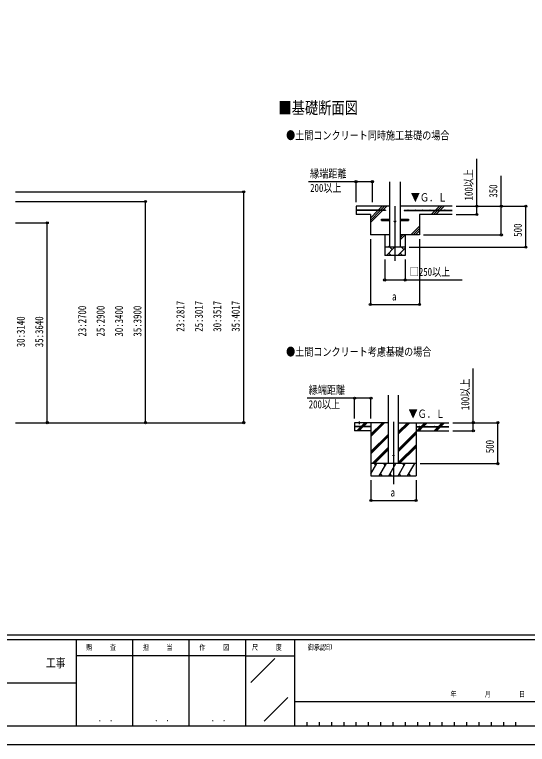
# Model space of a CAD drawing. Units: millimetres, scale not verified. Extents: x -12615 to 12615, y -8910 to 8910.
# Drawn here: x 3135 to 9399, y -8910 to 0 of the extents above; entities that cross this region are included whole.
import ezdxf
from ezdxf.enums import TextEntityAlignment as Align

# ---------------------------------------------------------------- set-up
doc = ezdxf.new("R2010")
doc.units = ezdxf.units.MM
doc.header["$LTSCALE"] = 40
for name, color, linetype in [('0-2_USER1', 3, 'Continuous'), ('0-3_YKK_12', 2, 'Continuous'), ('0-4_YKK_13', 4, 'Continuous'), ('0-5_YKK_A1', 4, 'Continuous'), ('0-6_YKK_D', 6, 'Continuous'), ('0-7_YKK_ZWAK', 7, 'Continuous')]:
    doc.layers.add(name, color=color, linetype=linetype)
doc.styles.add('ＭＳ ゴシック', font='')
doc.styles.get('ＭＳ ゴシック').set_extended_font_data('MS Gothic')

msp = doc.modelspace()

# ---------------------------------------------------------------- linework, layer by layer
at = {"layer": '0-3_YKK_12'}
for p, q in [((7780.47, -2340.08), (7780.47, -3006.03)), ((7763.41, -4972.97), (7763.41, -5732.18))]:
    msp.add_line(p, q, dxfattribs=at)
at = {"layer": '0-4_YKK_13'}
for p, q in [((7615.47, -2497.08), (7717.97, -2497.08)), ((7615.47, -2513.08), (7615.47, -2497.08)), ((7615.47, -2513.08), (7717.97, -2513.08)), ((7842.97, -2497.08), (7945.47, -2497.08)), ((7842.97, -2513.08), (7945.47, -2513.08)), ((7945.47, -2497.08), (7945.47, -2513.08))]:
    msp.add_line(p, q, dxfattribs=at)
for centre, radius in [((7780.47, -2525.08), 8), ((7763.41, -5382.18), 5)]:
    msp.add_circle(centre, radius, dxfattribs=at)
at = {"layer": '0-5_YKK_A1'}
for p, q in [((7717.97, -2840.08), (7717.97, -2040.08)), ((7842.97, -2040.08), (7842.97, -2840.08)), ((7717.97, -2340.08), (7305.47, -2340.08)), ((7305.47, -2340.08), (7305.47, -2440.08)), ((7665.47, -2387.58), (7305.47, -2387.58)), ((7665.47, -2392.58), (7305.47, -2392.58)), ((7480.47, -2540.08), (7627.97, -2392.58)), ((7480.47, -2483.52), (7571.4, -2392.58)), ((7480.47, -2511.8), (7599.69, -2392.58)), ((7576.4, -2387.58), (7623.9, -2340.08)), ((7604.69, -2387.58), (7652.19, -2340.08)), ((7632.97, -2387.58), (7680.47, -2340.08)), ((7665.47, -2387.58), (7665.47, -2392.58)), ((8480.47, -2340.08), (7842.97, -2340.08)), ((7895.47, -2387.58), (8480.47, -2387.58)), ((7895.47, -2387.58), (7895.47, -2392.58)), ((7895.47, -2392.58), (8480.47, -2392.58)), ((8223.9, -2440.08), (8271.4, -2392.58)), ((8252.19, -2440.08), (8299.69, -2392.58)), ((8276.4, -2387.58), (8323.9, -2340.08)), ((8280.47, -2440.08), (8327.97, -2392.58)), ((8304.69, -2387.58), (8352.19, -2340.08)), ((8332.97, -2387.58), (8380.47, -2340.08)), ((7480.47, -2440.08), (7305.47, -2440.08)), ((7480.47, -2440.08), (7480.47, -2690.08)), ((8480.47, -2440.08), (8080.47, -2440.08)), ((8080.47, -2440.08), (8080.47, -2690.08)), ((7973.9, -2690.08), (8080.47, -2583.52)), ((8002.19, -2690.08), (8080.47, -2611.8)), ((8030.47, -2690.08), (8080.47, -2640.08)), ((7717.97, -2690.08), (7480.47, -2690.08)), ((7655.47, -2690.08), (7655.47, -2940.08)), ((7842.97, -2751.75), (7904.64, -2690.08)), ((7842.97, -2723.47), (7876.36, -2690.08)), ((8080.47, -2690.08), (7842.97, -2690.08)), ((7905.47, -2690.08), (7905.47, -2940.08)), ((7905.47, -2840.08), (7655.47, -2840.08)), ((7676.21, -2940.08), (7776.21, -2840.08)), ((7698.07, -2840.08), (7717.97, -2820.18)), ((7747.66, -2868.64), (7719.1, -2840.08)), ((7889.08, -2868.64), (7860.52, -2840.08)), ((7905.47, -2940.08), (7655.47, -2940.08)), ((7704.76, -2911.53), (7733.32, -2940.08)), ((7817.63, -2940.08), (7905.47, -2852.24)), ((7846.18, -2911.53), (7874.74, -2940.08)), ((7700.91, -5482.18), (7700.91, -4646.83)), ((7825.91, -5482.18), (7825.91, -4646.83)), ((7341.94, -4965.97), (7341.94, -5000.82)), ((7367.38, -5029.68), (7414.88, -4982.18)), ((7381.52, -5029.68), (7429.02, -4982.18)), ((7395.66, -5029.68), (7443.16, -4982.18)), ((7488.41, -4982.18), (7488.41, -5632.18)), ((7488.41, -5149.06), (7655.29, -4982.18)), ((7488.41, -5134.92), (7641.15, -4982.18)), ((7488.41, -5120.78), (7627.01, -4982.18)), ((7825.91, -5119.93), (7963.66, -4982.18)), ((7825.91, -5105.79), (7949.52, -4982.18)), ((7825.91, -5091.65), (7935.38, -4982.18)), ((7825.91, -4982.18), (8438.41, -4982.18)), ((8038.41, -4982.18), (8038.41, -5632.18)), ((8100.01, -5029.68), (8147.51, -4982.18)), ((8114.15, -5029.68), (8161.65, -4982.18)), ((8128.29, -5029.68), (8175.79, -4982.18)), ((8312.14, -5029.68), (8359.64, -4982.18)), ((8326.28, -5029.68), (8373.78, -4982.18)), ((8340.43, -5029.68), (8387.93, -4982.18)), ((7488.41, -5029.68), (7288.41, -5029.68)), ((7488.41, -5034.68), (7288.41, -5034.68)), ((7316.28, -5080.78), (7362.38, -5034.68)), ((7329.02, -5082.18), (7376.52, -5034.68)), ((7343.16, -5082.18), (7390.66, -5034.68)), ((7488.41, -5029.68), (7488.41, -5034.68)), ((8038.41, -5029.68), (8438.41, -5029.68)), ((8038.41, -5029.68), (8038.41, -5034.68)), ((8038.41, -5034.68), (8438.41, -5034.68)), ((8047.51, -5082.18), (8095.01, -5034.68)), ((8061.65, -5082.18), (8109.15, -5034.68)), ((8075.79, -5082.18), (8123.29, -5034.68)), ((8259.64, -5082.18), (8307.14, -5034.68)), ((8273.78, -5082.18), (8321.28, -5034.68)), ((8287.93, -5082.18), (8335.43, -5034.68)), ((7488.41, -5082.18), (7288.41, -5082.18)), ((7488.41, -5332.91), (7700.91, -5120.41)), ((7488.41, -5347.05), (7700.91, -5134.55)), ((7488.41, -5361.19), (7700.91, -5148.7)), ((7825.91, -5303.78), (8038.41, -5091.28)), ((7825.91, -5317.92), (8038.41, -5105.42)), ((7825.91, -5332.06), (8038.41, -5119.56)), ((8038.41, -5082.18), (8438.41, -5082.18)), ((7825.91, -5465.91), (8038.41, -5253.41)), ((7501.27, -5482.18), (7700.91, -5282.54)), ((7515.41, -5482.18), (7700.91, -5296.68)), ((7529.56, -5482.18), (7700.91, -5310.83)), ((7825.91, -5480.05), (8038.41, -5267.55)), ((7837.92, -5482.18), (8038.41, -5281.69)), ((8038.41, -5482.18), (7488.41, -5482.18)), ((7488.41, -5607.63), (7560.84, -5482.18)), ((7545.84, -5508.17), (7530.84, -5482.18)), ((7589.71, -5632.18), (7676.31, -5482.18)), ((7661.31, -5508.16), (7646.31, -5482.18)), ((7705.18, -5632.18), (7791.78, -5482.18)), ((7776.78, -5508.17), (7761.78, -5482.18)), ((7820.65, -5632.18), (7907.25, -5482.18)), ((7892.25, -5508.17), (7877.25, -5482.18)), ((7936.12, -5632.18), (8022.72, -5482.18)), ((7992.72, -5482.18), (7992.72, -5482.18)), ((7604.71, -5606.2), (7619.71, -5632.18)), ((7720.18, -5606.2), (7735.18, -5632.18)), ((7835.65, -5606.2), (7850.65, -5632.18)), ((7951.12, -5606.2), (7966.12, -5632.18)), ((7488.41, -5632.18), (8038.41, -5632.18))]:
    msp.add_line(p, q, dxfattribs=at)
msp.add_lwpolyline([(7700.91, -4982.18), (7288.41, -4982.18), (7288.41, -5082.18)], dxfattribs=at)
for centre in [(7350.47, -2385.08), (7440.47, -2385.08), (7530.47, -2385.08), (7620.47, -2385.08), (7940.47, -2385.08), (8030.47, -2385.08), (8120.47, -2385.08), (8210.47, -2385.08), (8300.47, -2385.08), (8390.47, -2385.08), (7353.41, -5027.18), (7443.41, -5027.18), (8083.41, -5027.18), (8173.41, -5027.18), (8263.41, -5027.18), (8353.41, -5027.18)]:
    msp.add_circle(centre, 2.5, dxfattribs=at)
at = {"layer": '0-6_YKK_D'}
for p, q in [((7305.47, -2290.08), (7305.47, -2039.08)), ((7505.47, -2290.08), (7505.47, -2039.08)), ((3147.67, -2164.74), (5934.82, -2164.74)), ((5933.82, -4982.18), (5933.82, -2164.74)), ((3147.67, -2282.18), (4734.82, -2282.18)), ((4733.82, -4982.18), (4733.82, -2282.18)), ((8530.47, -2340.08), (8781.47, -2340.08)), ((8530.47, -2340.08), (9381.47, -2340.08)), ((8530.47, -2340.08), (9081.47, -2340.08)), ((9380.47, -2840.08), (9380.47, -2340.08)), ((8530.47, -2440.08), (8781.47, -2440.08)), ((3147.67, -2542.18), (3534.82, -2542.18)), ((3533.82, -4982.18), (3533.82, -2542.18)), ((7480.47, -2740.08), (7480.47, -3541.08)), ((8081.47, -2740.08), (8081.47, -3541.08)), ((8130.47, -2690.08), (9081.47, -2690.08)), ((7955.47, -2840.08), (9381.47, -2840.08)), ((7655.47, -2990.08), (7655.47, -3241.08)), ((7905.47, -2990.08), (7905.47, -3241.08)), ((7480.47, -3540.08), (8081.47, -3540.08)), ((7288.41, -4932.18), (7288.41, -4681.18)), ((7488.41, -4932.18), (7488.41, -4681.18)), ((3147.67, -4982.18), (3534.82, -4982.18)), ((3147.67, -4982.18), (5934.82, -4982.18)), ((3148.67, -4982.18), (4734.82, -4982.18)), ((8488.41, -4982.18), (9039.41, -4982.18)), ((8488.41, -4982.18), (8739.41, -4982.18)), ((9038.41, -5482.18), (9038.41, -4982.18)), ((8488.41, -5082.18), (8739.41, -5082.18)), ((8088.41, -5482.18), (9039.41, -5482.18)), ((7488.41, -5682.18), (7488.41, -5933.18)), ((8038.41, -5682.18), (8038.41, -5933.18)), ((7488.41, -5932.18), (8038.41, -5932.18))]:
    msp.add_line(p, q, dxfattribs=at)
for points in [[(8780.47, -2440.08), (8780.47, -2340.08), (8780.47, -1759.48)], [(7505.47, -2040.08), (7305.47, -2040.08), (6724.87, -2040.08)], [(9080.47, -2690.08), (9080.47, -2340.08), (9080.47, -1970.26)], [(7655.47, -3240.08), (7905.47, -3240.08), (8601.27, -3240.08)], [(8738.41, -5082.18), (8738.41, -4982.18), (8738.41, -4318.98)], [(7488.41, -4682.18), (7288.41, -4682.18), (6707.81, -4682.18)]]:
    msp.add_lwpolyline(points, dxfattribs=at)
for centre in [(7305.47, -2040.08), (7505.47, -2040.08), (5933.82, -2164.74), (4733.82, -2282.18), (8780.47, -2340.08), (9080.47, -2340.08), (9380.47, -2340.08), (8780.47, -2440.08), (3533.82, -2542.18), (9080.47, -2690.08), (9380.47, -2840.08), (7655.47, -3240.08), (7905.47, -3240.08), (7480.47, -3540.08), (8081.47, -3540.08), (7288.41, -4682.18), (7488.41, -4682.18), (3533.82, -4982.18), (4733.82, -4982.18), (5933.82, -4982.18), (8738.41, -4982.18), (9038.41, -4982.18), (8738.41, -5082.18), (9038.41, -5482.18), (7488.41, -5932.18), (8038.41, -5932.18)]:
    msp.add_circle(centre, 12.75, dxfattribs=at)
at = {"layer": '0-7_YKK_ZWAK'}
for p, q in [((11685.06, -7575), (-11714.94, -7575)), ((3885.06, -7635), (-14.94, -7635)), ((4575.06, -7635), (4575.06, -8685)), ((5265.06, -7635), (5265.06, -8685)), ((5955.06, -7635), (5955.06, -8685)), ((6555.06, -7635), (5955.06, -7635)), ((9652.56, -7635), (6555.06, -7635)), ((6555.06, -7635), (6555.06, -8685)), ((5955.06, -7830), (3885.06, -7830)), ((5955.06, -7830), (6555.06, -7830)), ((6021.31, -8154.87), (6315.11, -7861.08)), ((-14.94, -8160), (3885.06, -8160)), ((6182.02, -8627.97), (6470.68, -8339.3)), ((6555.06, -8385), (9652.56, -8385)), ((6705.06, -8640), (6705.06, -8685)), ((6855.06, -8640), (6855.06, -8685)), ((7005.06, -8640), (7005.06, -8685)), ((7155.06, -8640), (7155.06, -8685)), ((7305.06, -8640), (7305.06, -8685)), ((7455.06, -8640), (7455.06, -8685)), ((7605.06, -8640), (7605.06, -8685)), ((7755.06, -8640), (7755.06, -8685)), ((7905.06, -8640), (7905.06, -8685)), ((8055.06, -8640), (8055.06, -8685)), ((8205.06, -8640), (8205.06, -8685)), ((8355.06, -8640), (8355.06, -8685)), ((8505.06, -8640), (8505.06, -8685)), ((8655.06, -8640), (8655.06, -8685)), ((8805.06, -8640), (8805.06, -8685)), ((8955.06, -8640), (8955.06, -8685)), ((9105.06, -8640), (9105.06, -8685)), ((9255.06, -8640), (9255.06, -8685)), ((-14.94, -8685), (3885.06, -8685)), ((3885.06, -8685), (5955.06, -8685)), ((5955.06, -8685), (6555.06, -8685)), ((6555.06, -8685), (9652.56, -8685))]:
    msp.add_line(p, q, dxfattribs=at)
msp.add_lwpolyline([(-12615, -8910), (12615, -8910), (12615, 8910), (-12615, 8910)], close=True, dxfattribs=at)
msp.add_lwpolyline([(5955.06, -7635), (3885.06, -7635), (3885.06, -8685)], dxfattribs=at)

# ---------------------------------------------------------------- texts
at = {"layer": '0-2_USER1', "style": 'ＭＳ ゴシック', "width": 0.8}
for s, height, p in [('■基礎断面図', 148.5, (6356.84, -1256.35)), ('●土間コンクリート同時施工基礎の場合', 98.97, (6451.59, -1554.26)), ('●土間コンクリート考慮基礎の場合', 98.97, (6451.59, -4196.36))]:
    msp.add_text(s, height=height, dxfattribs=at).set_placement(p, align=Align.BOTTOM_LEFT)
at = {"layer": '0-5_YKK_A1', "style": 'ＭＳ ゴシック', "width": 0.8}
for p in [(7975.13, -2311.63), (7947.05, -4953.73)]:
    msp.add_text('▼Ｇ．Ｌ', height=98.97, dxfattribs=at).set_placement(p, align=Align.BOTTOM_LEFT)
at = {"layer": '0-6_YKK_D', "style": 'ＭＳ ゴシック', "width": 0.8}
for s, p in [('縁端距離', (6744.87, -2020.08)), ('200以上', (6744.87, -2195.08)), ('□250以上', (7962.07, -3220.08)), ('a', (7744.97, -3520.08)), ('縁端距離', (6727.81, -4662.18)), ('200以上', (6727.81, -4837.18)), ('a', (7727.41, -5912.18))]:
    msp.add_text(s, height=98.97, dxfattribs=at).set_placement(p, align=Align.BOTTOM_LEFT)
for s, p in [('100以上', (8760.47, -2269.08)), ('350', (9060.47, -2235.06)), ('500', (9360.47, -2712.48)), ('23:2700', (4038.82, -3930.98)), ('25:2900', (4263.82, -3930.98)), ('30:3400', (4488.82, -3930.98)), ('35:3900', (4713.82, -3930.98)), ('23:2817', (5238.82, -3872.26)), ('25:3017', (5463.82, -3872.26)), ('30:3517', (5688.82, -3872.26)), ('35:4017', (5913.82, -3872.26)), ('30:3140', (3288.82, -4060.98)), ('35:3640', (3513.82, -4060.98)), ('100以上', (8718.41, -4828.58)), ('500', (9018.41, -5354.58))]:
    msp.add_text(s, height=98.97, rotation=90, dxfattribs=at).set_placement(p, align=Align.BOTTOM_LEFT)
at = {"layer": '0-7_YKK_ZWAK', "style": 'ＭＳ ゴシック', "width": 0.8}
for s, height, p in [('照     査', 65.98, (4009.26, -7777.5)), ('担     当', 65.98, (4701.66, -7777.5)), ('作     図', 65.98, (5391.66, -7777.5)), ('尺     度', 65.98, (6034.26, -7777.5)), ('御承認印', 65.98, (6717.41, -7777.5)), ('工事', 110, (3517, -8002.4)), ('年        月        日', 65.98, (8459.72, -8349.64)), ('． ．', 77.75, (4155, -8653.06)), ('． ．', 77.75, (4845, -8653.06)), ('． ．', 77.75, (5535, -8653.06))]:
    msp.add_text(s, height=height, dxfattribs=at).set_placement(p, align=Align.BOTTOM_LEFT)

doc.saveas('drawing.dxf')
